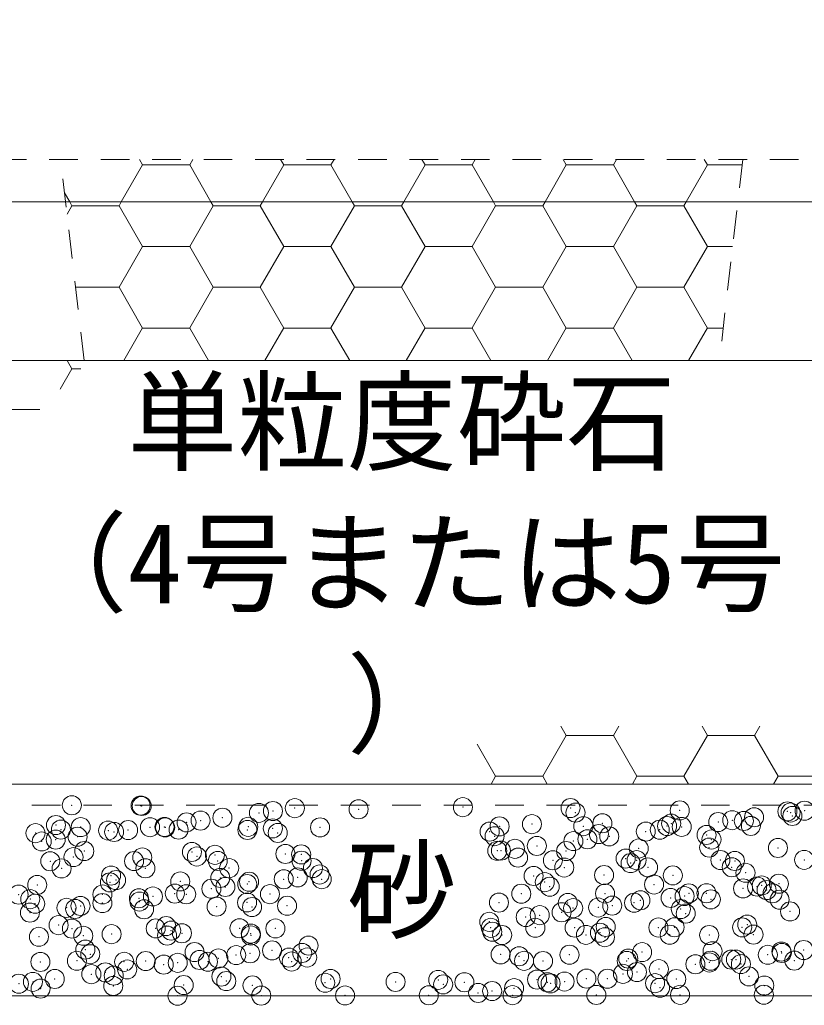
# Model space of a CAD drawing. Units: millimetres at full size; details may follow other scales. Extents: x 40781 to 122968, y -21714 to -2620.
# Drawn here: x 107888.8 to 108259.2, y -6981.5 to -6516 of the extents above; entities that cross this region are included whole.
import ezdxf
from ezdxf.enums import TextEntityAlignment as Align

# ---------------------------------------------------------------- set-up
doc = ezdxf.new("R2010")
doc.units = ezdxf.units.MM
doc.header["$LTSCALE"] = 18
doc.header["$PDMODE"] = 32
doc.header["$PDSIZE"] = 9
doc.linetypes.add('USER2', pattern=[1.35, 0.75, -0.6])
for name, color, linetype, lineweight in [('0_2', 7, 'Continuous', 9), ('ハッチング', 7, 'Continuous', 5), ('本体', 2, 'Continuous', 13)]:
    doc.layers.add(name, color=color, linetype=linetype, lineweight=lineweight)
doc.styles.add('ＭＳ ゴシック', font='')
doc.styles.get('ＭＳ ゴシック').set_extended_font_data('MS Gothic')

msp = doc.modelspace()

# ---------------------------------------------------------------- linework, layer by layer
at = {"layer": 'ハッチング'}
for p, q in [((107936.78, -6602), (107946.82, -6584.61)), ((107946.82, -6584.61), (107945.32, -6582)), ((107946.82, -6584.61), (107969.05, -6584.61)), ((107969.05, -6584.61), (107970.55, -6582)), ((107979.09, -6602), (107969.05, -6584.61)), ((108003.46, -6602), (108013.5, -6584.61)), ((108013.5, -6584.61), (108012, -6582)), ((108013.5, -6584.61), (108035.73, -6584.61)), ((108035.72, -6584.61), (108037.23, -6582)), ((108045.77, -6602), (108035.72, -6584.61)), ((108070.13, -6602), (108080.17, -6584.61)), ((108080.17, -6584.61), (108078.67, -6582)), ((108080.18, -6584.61), (108102.4, -6584.61)), ((108102.4, -6584.61), (108103.9, -6582)), ((108112.44, -6602), (108102.4, -6584.61)), ((108136.81, -6602), (108146.85, -6584.61)), ((108146.85, -6584.61), (108145.35, -6582)), ((108146.85, -6584.61), (108169.07, -6584.61)), ((108169.07, -6584.61), (108170.58, -6582)), ((108179.12, -6602), (108169.07, -6584.61)), ((108203.48, -6602), (108213.52, -6584.61)), ((108213.52, -6584.61), (108212.02, -6582)), ((108213.52, -6584.61), (108229.86, -6584.61)), ((107912.42, -6602), (107910.01, -6597.83)), ((107911.17, -6607.87), (107913.49, -6603.85)), ((107913.49, -6603.85), (107912.42, -6602)), ((107913.49, -6603.85), (107935.71, -6603.85)), ((107935.71, -6603.85), (107936.78, -6602)), ((107946.82, -6623.1), (107935.71, -6603.85)), ((107969.05, -6623.1), (107980.16, -6603.85)), ((107980.16, -6603.85), (107979.09, -6602)), ((107980.16, -6603.85), (108002.39, -6603.85)), ((108002.39, -6603.85), (108003.46, -6602)), ((108013.5, -6623.1), (108002.39, -6603.85)), ((108035.72, -6623.1), (108046.84, -6603.85)), ((108046.84, -6603.85), (108045.77, -6602)), ((108046.84, -6603.85), (108069.06, -6603.85)), ((108069.06, -6603.85), (108070.13, -6602)), ((108080.17, -6623.1), (108069.06, -6603.85)), ((108102.4, -6623.1), (108113.51, -6603.85)), ((108113.51, -6603.85), (108112.44, -6602)), ((108113.51, -6603.85), (108135.74, -6603.85)), ((108135.74, -6603.85), (108136.81, -6602)), ((108146.85, -6623.1), (108135.74, -6603.85)), ((108169.07, -6623.1), (108180.19, -6603.85)), ((108180.19, -6603.85), (108179.12, -6602)), ((108180.19, -6603.85), (108202.41, -6603.85)), ((108202.41, -6603.85), (108203.48, -6602)), ((108213.52, -6623.1), (108202.41, -6603.85)), ((107935.71, -6642.35), (107946.82, -6623.1)), ((107946.82, -6623.1), (107969.05, -6623.1)), ((107980.16, -6642.35), (107969.05, -6623.1)), ((108002.39, -6642.35), (108013.5, -6623.1)), ((108013.5, -6623.1), (108035.73, -6623.1)), ((108046.84, -6642.35), (108035.72, -6623.1)), ((108069.06, -6642.35), (108080.17, -6623.1)), ((108080.18, -6623.1), (108102.4, -6623.1)), ((108113.51, -6642.35), (108102.4, -6623.1)), ((108135.74, -6642.35), (108146.85, -6623.1)), ((108146.85, -6623.1), (108169.07, -6623.1)), ((108180.19, -6642.35), (108169.07, -6623.1)), ((108202.41, -6642.35), (108213.52, -6623.1)), ((108213.52, -6623.1), (108225.4, -6623.1)), ((107915.16, -6642.35), (107935.71, -6642.35)), ((107946.82, -6661.6), (107935.71, -6642.35)), ((107969.05, -6661.59), (107980.16, -6642.35)), ((107980.16, -6642.35), (108002.39, -6642.35)), ((108013.5, -6661.6), (108002.39, -6642.35)), ((108035.72, -6661.59), (108046.84, -6642.35)), ((108046.84, -6642.35), (108069.06, -6642.35)), ((108080.17, -6661.6), (108069.06, -6642.35)), ((108102.4, -6661.59), (108113.51, -6642.35)), ((108113.51, -6642.35), (108135.74, -6642.35)), ((108146.85, -6661.6), (108135.74, -6642.35)), ((108169.07, -6661.59), (108180.19, -6642.35)), ((108180.19, -6642.35), (108202.41, -6642.35)), ((108213.52, -6661.6), (108202.41, -6642.35)), ((107937.93, -6677), (107946.82, -6661.59)), ((107946.82, -6661.6), (107969.05, -6661.6)), ((107977.94, -6677), (107969.05, -6661.6)), ((108004.6, -6677), (108013.5, -6661.59)), ((108013.5, -6661.6), (108035.73, -6661.6)), ((108044.62, -6677), (108035.72, -6661.6)), ((108071.28, -6677), (108080.17, -6661.59)), ((108080.18, -6661.6), (108102.4, -6661.6)), ((108111.29, -6677), (108102.4, -6661.6)), ((108137.95, -6677), (108146.85, -6661.59)), ((108146.85, -6661.6), (108169.07, -6661.6)), ((108177.97, -6677), (108169.07, -6661.6)), ((108204.63, -6677), (108213.52, -6661.59)), ((108213.52, -6661.6), (108220.95, -6661.6)), ((107913.49, -6680.84), (107911.27, -6677)), ((107907.89, -6690.54), (107913.49, -6680.84)), ((107913.49, -6680.84), (107917.59, -6680.84)), ((107880.15, -6700.09), (107898.34, -6700.09)), ((108146.85, -6854.07), (108144.29, -6849.64)), ((108169.07, -6854.07), (108171.63, -6849.64)), ((108213.52, -6854.07), (108210.97, -6849.64)), ((108235.75, -6854.07), (108238.3, -6849.64)), ((108135.74, -6873.32), (108146.85, -6854.07)), ((108146.85, -6854.07), (108169.07, -6854.07)), ((108180.19, -6873.32), (108169.07, -6854.07)), ((108202.41, -6873.32), (108213.52, -6854.07)), ((108213.52, -6854.07), (108235.75, -6854.07)), ((108246.86, -6873.32), (108235.75, -6854.07)), ((108113.51, -6873.32), (108104.79, -6858.2)), ((108111.38, -6877), (108113.51, -6873.32)), ((108113.51, -6873.32), (108135.74, -6873.32)), ((108137.86, -6877), (108135.74, -6873.32)), ((108178.06, -6877), (108180.19, -6873.32)), ((108180.19, -6873.32), (108202.41, -6873.32)), ((108204.54, -6877), (108202.41, -6873.32)), ((108244.73, -6877), (108246.86, -6873.32)), ((108246.86, -6873.32), (108269.09, -6873.32))]:
    msp.add_line(p, q, dxfattribs=at)
at = {"layer": 'ハッチング', "linetype": 'USER2', "lineweight": 9}
msp.add_lwpolyline([(108354.17, -6142), (108564.17, -6142), (108564.17, -6887), (107574.17, -6887), (107574.17, -6142), (107784.17, -6142)], dxfattribs=at)
at = {"layer": 'ハッチング', "lineweight": 20}
msp.add_lwpolyline([(107784.17, -6152), (107584.17, -6152), (107584.17, -6877), (108554.17, -6877), (108554.17, -6152), (108354.17, -6152)], dxfattribs=at)
msp.add_lwpolyline([(107584.17, -6977), (108554.17, -6977), (108554.17, -6877), (107584.17, -6877)], close=True, dxfattribs=at)
at = {"layer": 'ハッチング'}
for p in [(107913.4, -6887.02), (107945.89, -6887.18), (107946.43, -6887.34), (108018.69, -6888.36), (108098.04, -6887.88), (108148.86, -6888.31), (107984.5, -6892.86), (108001.75, -6890.59), (108008.36, -6889.72), (108048.81, -6888.9), (108151.2, -6890.46), (108200.43, -6889.44), (108235.51, -6892.69), (108251.25, -6889.87), (108252.76, -6890.42), (108253.59, -6892.02), (108259.37, -6889.55), (107905.91, -6896.34), (107917.6, -6897.32), (107950.32, -6897.36), (107957.15, -6897.25), (107957.48, -6897.47), (107967.57, -6895.09), (107974.18, -6894.22), (107996.7, -6897.18), (108008.3, -6897.9), (108030.61, -6897.43), (108115.35, -6896.96), (108130.64, -6895.92), (108154.9, -6896.89), (108163.88, -6895.5), (108194.45, -6896.82), (108196.37, -6895.65), (108201.33, -6897.2), (108218.58, -6894.92), (108225.19, -6894.05), (108230.67, -6894.42), (108234, -6896.75), (107896.27, -6900.17), (107908.25, -6898.49), (107916.13, -6901.86), (107930.58, -6898.93), (107933.38, -6899.59), (107939.99, -6898.72), (107963.82, -6898.51), (107996.31, -6898.66), (108010.64, -6900.05), (108110.68, -6899.46), (108113.02, -6901.61), (108162.25, -6900.58), (108167.14, -6901.7), (108184.39, -6899.42), (108191, -6898.55), (108213.07, -6901.02), (107899.2, -6904.09), (107905.81, -6903.22), (108132.96, -6906.2), (108150.21, -6903.93), (108156.82, -6903.06), (108214.3, -6906.98), (108215.41, -6903.17), (108246.79, -6907.14), (107914.2, -6911.49), (107919.3, -6908.61), (107946.69, -6911.65), (107970.12, -6909.05), (107972.46, -6911.19), (107980.99, -6910.41), (108014.24, -6909.99), (108021.69, -6910.17), (108114.27, -6908.49), (108116.02, -6908.43), (108122.63, -6907.56), (108124.07, -6911.73), (108146.76, -6908.64), (108181.06, -6907.41), (107903.22, -6913.43), (107942.77, -6913.36), (107982.32, -6913.29), (108021.87, -6913.21), (108140.52, -6913), (108145.88, -6916.41), (108174.89, -6912.17), (108177.23, -6914.31), (108180.07, -6912.93), (108185.43, -6916.34), (108219.62, -6912.86), (108224.98, -6916.27), (108226.46, -6913.29), (108259.17, -6912.78), (107908.58, -6916.84), (107931.94, -6920.19), (107948.13, -6916.77), (107987.68, -6916.7), (108020.07, -6921.06), (108027.23, -6916.63), (108030.4, -6919.7), (108131.44, -6920.39), (108164.68, -6919.97), (108197.17, -6920.13), (108231.47, -6918.89), (107897.07, -6924.64), (107931.38, -6923.4), (107934.28, -6922.34), (107964.62, -6922.98), (107983.51, -6921.32), (107985.89, -6925.56), (107996.21, -6924.2), (107997.11, -6923.13), (108013.46, -6921.93), (108031.41, -6921.9), (108136.71, -6923.31), (108139.05, -6925.46), (108188.28, -6924.44), (108236.9, -6925.39), (108239.1, -6924.87), (108247.22, -6924.04), (107888.31, -6929.2), (107927.86, -6929.12), (107951.7, -6930.06), (107962.03, -6928.7), (107967.41, -6929.05), (107979.28, -6926.43), (108006.96, -6928.98), (108125.61, -6928.77), (108165.16, -6928.69), (108202.71, -6929.9), (108204.71, -6928.62), (108213.04, -6928.54), (108230.29, -6926.26), (108241.44, -6927.02), (108244.26, -6928.55), (107893.76, -6931.34), (107896.1, -6933.49), (107917.52, -6934.56), (107927.84, -6933.2), (107945.09, -6930.93), (107945.33, -6932.46), (107981.79, -6934.88), (107996.15, -6932.9), (107998.49, -6935.05), (108015.04, -6934.46), (108115.07, -6932.96), (108147.56, -6933.11), (108168.53, -6934.4), (108178.85, -6933.04), (108181.86, -6931.88), (108196.1, -6930.77), (108215.1, -6931.45), (108247.59, -6931.61), (107893.66, -6937.7), (107910.91, -6935.43), (107915, -6935.96), (107947.49, -6936.12), (108127.73, -6939.77), (108134.34, -6938.9), (108144.66, -6937.54), (108150.1, -6935.58), (108161.91, -6935.27), (108200.92, -6936.02), (108203.26, -6938.16), (108252.49, -6937.14), (107907.15, -6943.61), (107957.97, -6944.05), (108110.48, -6942.04), (108165.48, -6944.44), (108232.27, -6943.36), (107897.87, -6949.11), (107913.48, -6945.23), (107918.84, -6948.64), (107932.18, -6947.87), (107953.03, -6945.16), (107958.39, -6948.57), (107960.31, -6946.19), (107965.42, -6947.45), (107992.58, -6945.09), (107997.91, -6947.6), (107997.94, -6948.5), (108009.54, -6945.17), (108111.23, -6944.87), (108111.92, -6946.73), (108116.58, -6948.28), (108132.24, -6944.86), (108150.78, -6944.8), (108156.13, -6948.21), (108162.74, -6947.17), (108190.33, -6944.73), (108195.68, -6948.14), (108197.97, -6944.6), (108214.31, -6948.29), (108229.88, -6944.66), (108235.23, -6948.07), (108025.17, -6953.27), (108165.08, -6949.31), (107919.79, -6955.19), (107922.13, -6957.34), (107971.36, -6956.32), (107990.99, -6957.77), (107997.6, -6956.9), (108007.92, -6955.54), (108022.18, -6956.75), (108115.87, -6957.43), (108124.56, -6958.31), (108148.36, -6957.58), (108182.66, -6956.35), (108215.9, -6955.92), (108242, -6957.61), (108248.39, -6956.08), (108248.61, -6956.74), (108258.93, -6955.38), (107898.57, -6961), (107915.8, -6960.44), (107938.12, -6960.93), (107948.29, -6960.59), (107956.8, -6962.27), (107963.41, -6961.4), (107973.74, -6960.04), (107977.67, -6960.86), (107982.59, -6959.36), (108015.84, -6958.93), (108017.22, -6960.78), (108024.52, -6958.9), (108126.91, -6960.46), (108135.86, -6960.57), (108175.41, -6960.5), (108176.13, -6959.44), (108207.81, -6962.11), (108214.42, -6961.24), (108214.96, -6960.42), (108224.74, -6959.88), (108226.95, -6959.87), (108229.29, -6962.02), (108254.51, -6960.35), (107922.62, -6966.77), (107929.23, -6965.9), (107933.18, -6967.46), (107939.55, -6964.54), (108173.62, -6966.61), (108180.23, -6965.74), (108190.56, -6964.38), (107888.43, -6971.27), (107895.04, -6970.4), (107905.37, -6969.04), (107932.98, -6972.34), (107966.22, -6971.92), (107984, -6967.9), (107986.34, -6970.04), (107998.71, -6972.07), (108033.01, -6970.84), (108035.57, -6969.02), (108066.25, -6970.41), (108086.39, -6969.46), (108088.73, -6971.6), (108098.74, -6970.57), (108133.04, -6969.33), (108137.95, -6970.58), (108139.44, -6971.11), (108146.05, -6970.24), (108156.37, -6968.88), (108166.28, -6968.91), (108188.77, -6971.02), (108198.77, -6969.07), (108233.07, -6967.83), (108240.34, -6972.14), (107898.67, -6973.58), (107963.29, -6976.96), (108002.84, -6976.89), (108042.39, -6976.82), (108081.94, -6976.75), (108105.25, -6975.61), (108111.86, -6974.74), (108121.49, -6976.68), (108122.19, -6973.38), (108161.04, -6976.6), (108191.11, -6973.16), (108200.58, -6976.53), (108240.13, -6976.46)]:
    msp.add_point(p, dxfattribs=at)
at = {"layer": '本体', "linetype": 'USER2', "lineweight": 9}
for p, q in [((107854.18, -6582), (108284.16, -6582)), ((107919.17, -6677), (107908.18, -6582)), ((108230.16, -6582), (108219.17, -6677))]:
    msp.add_line(p, q, dxfattribs=at)
at = {"layer": '本体'}
for p, q in [((108354.17, -6602), (107784.17, -6602)), ((107849.17, -6602), (108289.17, -6602)), ((108354.17, -6677), (107784.17, -6677))]:
    msp.add_line(p, q, dxfattribs=at)

# ---------------------------------------------------------------- texts
at = {"layer": '0_2', "style": 'ＭＳ ゴシック'}
for s, p in [('単粒度砕石', (107939.67, -6686.94)), ('（4号または5号', (107887.87, -6753.61)), ('）', (108043.27, -6820.27))]:
    msp.add_text(s, height=37.98, dxfattribs=at).set_placement(p, align=Align.TOP_LEFT)
msp.add_text('砂', height=37.98, dxfattribs=at).set_placement((108069.17, -6927), align=Align.MIDDLE_CENTER)

doc.saveas('drawing.dxf')
